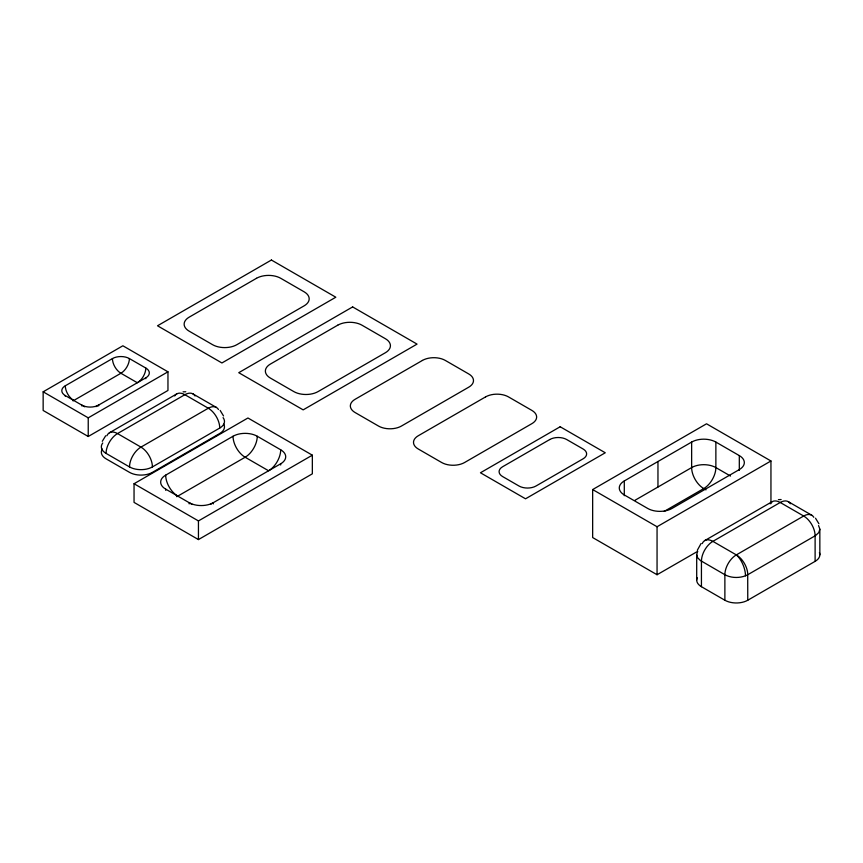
<?xml version="1.0" encoding="UTF-8"?>
<svg xmlns="http://www.w3.org/2000/svg" width="863" height="863" viewBox="0 0 863 863"><rect width="100%" height="100%" fill="white"/><g stroke="black" fill="none" stroke-linecap="round" stroke-linejoin="round"><path stroke-width="1.29" d="M696.7 580.098L696.7 554.391L697.725 551.306L657.056 574.736L592.654 537.552L592.654 489.558L706.538 423.798L770.95 460.982L770.95 503.647M819.419 552.59A16.181 9.342 0 0 1 815.114 561.349L747.768 600.238A16.181 9.342 0 0 1 724.877 600.238L724.877 574.715A16.181 9.342 -60 0 1 736.322 554.898L803.669 516.02A16.181 9.342 -60 0 1 813.831 517.293M819.85 554.747L819.839 528.987L818.556 525.578M819.85 529.289L818.75 532.611L815.557 535.567L747.768 574.715A16.181 9.342 60 0 0 736.322 554.898L712.881 541.36A16.181 9.342 60 0 0 702.245 543.571M697.304 550.292L701.026 543.561M102.287 441.317L105.664 435.772M43.15 391.813L122.87 345.783L167.961 371.813L167.961 390.464L88.231 436.495L43.15 410.464L43.15 391.813L88.231 417.843L167.961 371.813M65.329 396.441A11.996 6.926 -60 0 1 65.297 395.578A11.996 6.926 0 0 1 65.297 385.793L112.438 358.577A11.996 6.926 0 0 1 129.396 358.577L145.815 368.048A11.996 6.926 0 0 1 145.815 377.843A11.996 6.926 60 0 1 145.771 378.695M73.01 400.874A11.996 6.926 -60 0 0 73.776 400.475L120.917 373.258A11.996 6.926 -60 0 0 129.396 358.577M95.933 406.635L145.815 377.843M109.428 432.773L176.775 393.895M102.751 442.978A16.181 9.342 0 0 0 106.073 453.399L129.526 466.926A16.181 9.342 0 0 0 152.406 466.926L219.752 428.048A16.181 9.342 0 0 0 223.075 417.627M134.045 483.744L247.94 417.994L312.341 455.179L312.341 473.83L198.447 539.58L134.045 502.395L134.045 483.744L198.447 520.928L312.341 455.179M165.728 490.357A17.131 9.892 -60 0 1 165.685 489.127A17.131 9.892 0 0 1 165.685 475.135L233.032 436.257A17.131 9.892 0 0 1 257.26 436.257L280.702 449.796A17.131 9.892 0 0 1 280.702 463.776A17.131 9.892 60 0 1 280.658 465.006M176.71 496.689A17.131 9.892 -60 0 0 177.8 496.117L245.146 457.239A17.131 9.892 -60 0 0 257.26 436.257M210.529 504.294L280.702 463.776M624.294 495.718L624.294 480.95L691.641 442.072A17.131 9.892 0 0 1 715.869 442.072L739.311 455.599L739.311 470.378M634.812 500.389L691.641 467.584A17.131 9.892 0 0 1 715.869 467.584L730.519 476.042M664.273 511.36L703.755 488.566A17.131 9.892 -60 0 0 715.869 467.584L715.869 442.072M592.654 489.558L657.056 526.743L770.95 460.982M704.791 540.562L772.137 501.683M736.322 554.898A16.181 7.487 68.3 0 1 745.492 575.804L747.703 574.758L747.768 600.238M745.492 575.804C739.073 578.221 731.166 578.113 724.952 574.758L700.325 560.465L697.649 557.735L696.7 554.639M183.053 391.845L185.772 391.759M778.415 499.634L781.134 499.548M788.318 501.683L811.759 515.222M705.988 489.86L703.755 488.566A17.131 9.892 60 0 1 691.641 467.584L691.641 442.072M697.218 577.746A16.181 9.342 0 0 0 701.436 586.7L724.877 600.238M192.956 393.895L216.397 407.433M65.297 395.578L84.714 406.797M165.685 489.127L192.309 504.499M815.524 518.21L818.901 523.755M220.162 410.421L223.539 415.966M815.114 561.349L815.114 535.837A16.181 9.342 60 0 0 803.669 516.02L780.228 502.482A16.181 9.342 60 0 0 770.066 503.755M701.436 586.7L701.436 561.177A16.181 9.342 -60 0 1 712.881 541.36L780.228 502.482A16.181 9.342 -60 0 1 790.389 503.755M657.962 461.511L657.962 487.023M657.056 526.743L657.056 574.736M198.447 520.928L198.447 539.58M88.231 417.843L88.231 436.495M624.294 480.95A17.131 9.892 0 0 0 624.294 494.941L647.735 508.469A17.131 9.892 0 0 0 671.964 508.469L739.311 469.591A17.131 9.892 0 0 0 739.311 455.599M102.298 449.062A16.181 9.342 0 0 0 106.073 458.825L129.526 472.363A16.181 9.342 0 0 0 152.406 472.363L219.752 433.474A16.181 9.342 0 0 0 223.787 424.165M219.752 428.048A16.181 9.342 60 0 0 208.307 408.231L184.865 394.693A16.181 9.342 60 0 0 174.704 395.966M195.027 395.966A16.181 9.342 -60 0 0 184.865 394.693L117.519 433.571A16.181 9.342 60 0 0 106.883 435.783M106.073 453.399A16.181 9.342 -60 0 1 117.519 433.571L140.96 447.11A16.181 9.342 60 0 1 152.406 466.926M129.526 466.926A16.181 9.342 -60 0 1 140.96 447.11L208.307 408.231A16.181 9.342 -60 0 1 218.468 409.504M177.8 496.117A17.131 9.892 60 0 1 165.685 475.135M233.032 436.257A17.131 9.892 60 0 0 245.146 457.239L268.587 470.777A17.131 9.892 -60 0 0 280.702 449.796M189.18 503.895A17.131 9.892 -60 0 1 189.126 502.665A17.131 9.892 0 0 0 213.355 502.665A17.131 9.892 60 0 1 213.312 503.895M73.776 400.475A11.996 6.926 60 0 1 65.297 385.793M112.438 358.577A11.996 6.926 60 0 0 120.917 373.258L137.336 382.741A11.996 6.926 -60 0 0 145.815 368.048M81.737 405.912A11.996 6.926 -60 0 1 81.705 405.06A11.996 6.926 0 0 0 98.662 405.06A11.996 6.926 60 0 1 98.63 405.912M271.413 260.033L157.519 325.783L221.92 362.967L335.815 297.217L271.413 260.033M256.505 278.296L189.159 317.174A17.131 9.892 0 0 0 189.159 331.165L212.6 344.704A17.131 9.892 0 0 0 236.829 344.704L304.175 305.815A17.131 9.892 0 0 0 304.175 291.834L280.734 278.296A17.131 9.892 0 0 0 256.505 278.296M352.643 306.926L238.749 372.687L303.161 409.871L417.045 344.11L352.643 306.926M337.735 325.189L270.389 364.078A17.131 9.892 0 0 0 270.389 378.07L293.83 391.597A17.131 9.892 0 0 0 318.059 391.597L385.405 352.719A17.131 9.892 0 0 0 385.405 338.728L361.964 325.189A17.131 9.892 0 0 0 337.735 325.2M422.428 360.432L355.081 399.31A16.181 9.342 0 0 0 355.081 412.525L378.533 426.063A16.181 9.342 0 0 0 401.414 426.063L468.76 387.174A16.181 9.342 0 0 0 468.76 373.97L445.319 360.432A16.181 9.342 0 0 0 422.428 360.432M485.589 396.894L418.242 435.772A16.181 9.342 0 0 0 418.242 448.987L441.683 462.525A16.181 9.342 0 0 0 464.564 462.525L531.91 423.636A16.181 9.342 0 0 0 531.91 410.432L508.469 396.894A16.181 9.342 0 0 0 485.589 396.894M560.173 426.754L480.454 472.773L525.535 498.803L605.265 452.773L560.173 426.754M549.742 439.537L502.6 466.754A11.996 6.926 0 0 0 502.6 476.549L519.008 486.02A11.996 6.926 0 0 0 535.977 486.02L583.118 458.803A11.996 6.926 0 0 0 583.118 449.008L566.7 439.537A11.996 6.926 0 0 0 549.742 439.537"/></g></svg>
